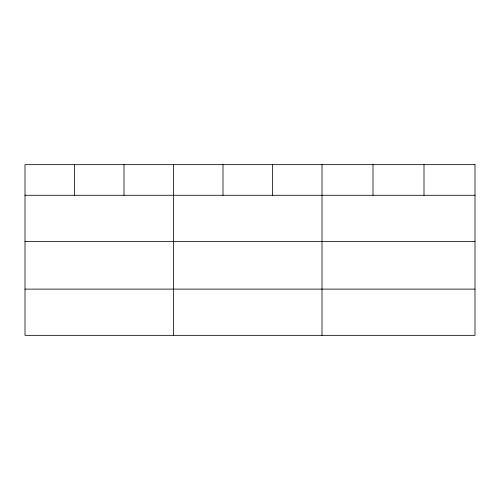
<?xml version="1.0" encoding="UTF-8"?>
<svg xmlns="http://www.w3.org/2000/svg" width="500" height="500" viewBox="0 0 500 500"><rect width="100%" height="100%" fill="white"/><g stroke="black" fill="none" stroke-linecap="round" stroke-linejoin="round"><path stroke-width="0.75" d="M25 195.275L475 195.275M25 241.494L475 241.494M25 289.119L475 289.119M424 164.656L424 195.275M373 164.656L373 195.275M322 164.656L322 335.344M272.5 164.656L272.5 195.275M223 164.656L223 195.275M173.5 164.656L173.5 335.344M124 164.656L124 195.275M74.5 164.656L74.5 195.275M475 164.656L25 164.656L25 335.344L475 335.344L475 164.656"/></g></svg>
